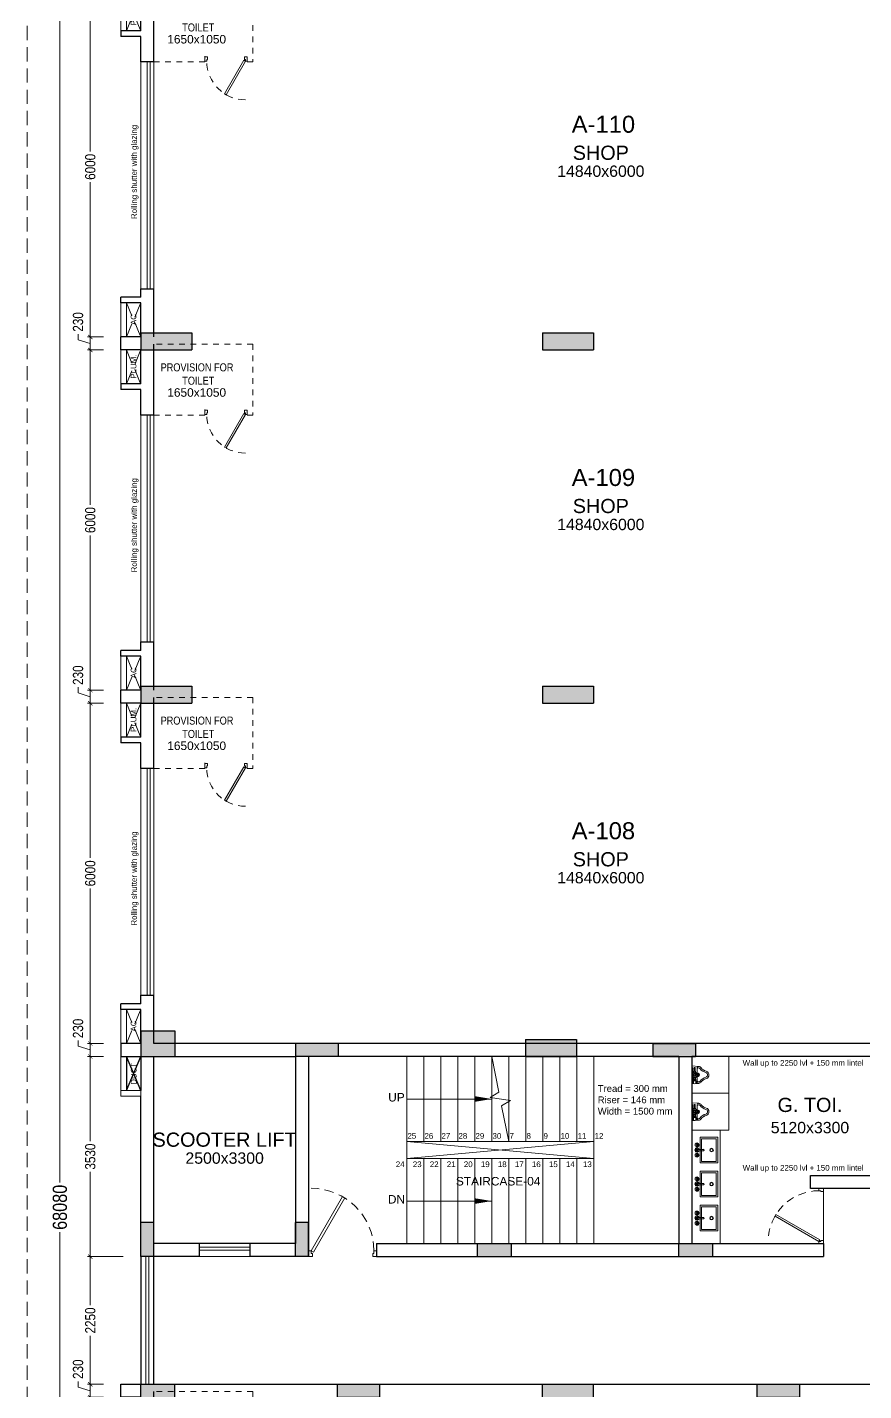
# Model space of a CAD drawing. Header units: metres. Extents: x 9819 to 10514, y 4405 to 4599.
# Drawn here: x 10070.45 to 10085.2, y 4549.44 to 4573.49 of the extents above; entities that cross this region are included whole.
import ezdxf
from ezdxf.enums import TextEntityAlignment as Align

# ---------------------------------------------------------------- set-up
doc = ezdxf.new("R2010")
doc.units = ezdxf.units.M
doc.header["$MEASUREMENT"] = 0
doc.header["$PDMODE"] = 35
doc.header["$PDSIZE"] = 0.3
doc.linetypes.add('DASHED2', pattern=[0.375, 0.25, -0.125])
doc.linetypes.add('HIDDEN', pattern=[0.375, 0.25, -0.125])
doc.layers.add('A_COL. NO', color=4, linetype='Continuous')
doc.layers.add('STRU. COL.', color=1, linetype='Continuous')
for name, color, linetype, lineweight in [('A_DOOR-WIN', 23, 'Continuous', 9), ('A_DOTTED', 8, 'HIDDEN', 0), ('A_EXT DIM', 7, 'Continuous', 5), ('A_GLAZE', 140, 'Continuous', 5), ('A_LEDGE', 252, 'Continuous', 15), ('A_MISC', 8, 'Continuous', 20), ('A_PLUMBING FIXTURES', 8, 'Continuous', 15), ('A_SHOP NO.', 113, 'Continuous', 5), ('A_SILL 0.09', 9, 'Continuous', 9), ('A_STAIRS', 21, 'Continuous', 9), ('A_TEXT', 7, 'Continuous', 5), ('A_WALL', 7, 'Continuous', 30), ('A_Wall Hatch', 8, 'Continuous', 5), ('Doorline', 251, 'DASHED2', 13)]:
    doc.layers.add(name, color=color, linetype=linetype, lineweight=lineweight)
doc.layers.get('A_COL. NO').off()
doc.styles.add('A', font='ARIALN.TTF')
doc.styles.get("Standard").update_dxf_attribs({"font": 'arial.ttf'})
doc.dimstyles.new('DIM IN MM', dxfattribs={"dimtxt": 0.18, "dimasz": 0.075, "dimexe": 0.05, "dimexo": 0.05, "dimgap": 0.05, "dimtad": 0, "dimdec": 0, "dimlfac": 1000, "dimzin": 3, "dimdsep": 46, "dimtxsty": 'A', "dimblk1": 'ARCHTICK', "dimblk2": 'ARCHTICK', "dimsah": 1, "dimcen": 0, "dimclrd": 256, "dimclre": 256, "dimclrt": 256, "dimadec": 0, "dimazin": 0, "dimtfac": 1, "dimtdec": 0, "dimtofl": 0, "dimtmove": 1, "dimatfit": 3, "dimfxl": 1, "dimtolj": 1, "dimtzin": 0, "dimlwd": -1, "dimlwe": -1, "dimarcsym": 0})
doc.dimstyles.new('DIM IN MM LARGE', dxfattribs={"dimtxt": 0.25, "dimasz": 0.1, "dimexe": 0.05, "dimexo": 0.05, "dimgap": 0.05, "dimtad": 0, "dimdec": 0, "dimlfac": 1000, "dimzin": 3, "dimdsep": 46, "dimtxsty": 'A', "dimblk1": 'ARCHTICK', "dimblk2": 'ARCHTICK', "dimsah": 1, "dimcen": 0, "dimclrd": 256, "dimclre": 256, "dimclrt": 256, "dimadec": 0, "dimazin": 0, "dimtfac": 1, "dimtdec": 0, "dimtofl": 0, "dimtmove": 2, "dimatfit": 3, "dimfxl": 1, "dimtolj": 1, "dimtzin": 0, "dimlwd": -1, "dimlwe": -1, "dimarcsym": 0})

# ---------------------------------------------------------------- blocks, each defined once
blk = doc.blocks.new('_ARCHTICK')
at = {"color": 0, "linetype": 'ByBlock', "const_width": 0.15}
blk.add_lwpolyline([(-0.5, -0.5), (0.5, 0.5)], dxfattribs=at)
blk = doc.blocks.new('D-900')
at = {"layer": 'A_DOOR-WIN'}
for points in [[(0.45, 0.794), (0.035, 0.075), (0.063, 0.059), (0.478, 0.778)], [(0, 0.075), (0, 0), (0.05, 0), (0.05, 0.043), (0.035, 0.043), (0.035, 0.075)], [(0.9, 0.075), (0.9, 0), (0.85, 0), (0.85, 0.043), (0.865, 0.043), (0.865, 0.075)]]:
    blk.add_lwpolyline(points, close=True, dxfattribs=at)
at = {"layer": 'Doorline', "ltscale": 0.5}
blk.add_arc((0.035, 0.075), 0.83, 0, 90, dxfattribs=at)
blk = doc.blocks.new('D 750')
at = {"layer": 'A_DOOR-WIN'}
for points in [[(-0.372, 0.665), (-0.035, 0.075), (-0.063, 0.059), (-0.4, 0.649)], [(-0.75, 0.075), (-0.75, 0), (-0.7, 0), (-0.7, 0.043), (-0.715, 0.043), (-0.715, 0.075)], [(0, 0.075), (0, 0), (-0.05, 0), (-0.05, 0.043), (-0.035, 0.043), (-0.035, 0.075)]]:
    blk.add_lwpolyline(points, close=True, dxfattribs=at)
at = {"layer": 'Doorline', "ltscale": 0.5}
blk.add_arc((-0.035, 0.075), 0.68, 90, 180, dxfattribs=at)
blk = doc.blocks.new('Typical shops 1st')
at = {"layer": 'A_DOOR-WIN'}
for p, q in [((30.095, -1.08), (30.095, -5.08)), ((30.145, -1.08), (30.145, -5.08)), ((0.465, -5.38), (0.465, -1.38)), ((0.515, -5.38), (0.515, -1.38))]:
    blk.add_line(p, q, dxfattribs=at)
at = {"layer": 'A_DOTTED'}
for p, q in [((0.1, -0.83), (0.35, -0.23)), ((0.1, -0.23), (0.35, -0.83)), ((30.51, -0.23), (30.26, -0.83)), ((30.51, -0.83), (30.26, -0.23)), ((0.1, -6.23), (0.35, -5.63)), ((0.1, -5.63), (0.35, -6.23)), ((30.51, -5.63), (30.26, -6.23)), ((30.51, -6.23), (30.26, -5.63))]:
    blk.add_line(p, q, dxfattribs=at)
at = {"layer": 'A_LEDGE'}
for p, q in [((0, -0.83), (0, -0.23)), ((0.1, -0.83), (0.1, -0.23)), ((30.51, -0.83), (30.51, -0.23)), ((30.61, -0.83), (30.61, -0.23)), ((0, -5.63), (0, -6.23)), ((0.1, -5.63), (0.1, -6.23)), ((30.51, -5.63), (30.51, -6.23)), ((30.61, -5.63), (30.61, -6.23))]:
    blk.add_line(p, q, dxfattribs=at)
at = {"layer": 'A_MISC', "linetype": 'DASHED2', "ltscale": 0.23}
for p, q in [((2.33, -0.13), (0.58, -0.13)), ((2.33, -0.13), (2.33, -1.38)), ((1.48, -1.38), (0.58, -1.38)), ((28.28, -6.33), (28.28, -5.08)), ((29.13, -5.08), (30.03, -5.08)), ((28.28, -6.33), (30.03, -6.33))]:
    blk.add_line(p, q, dxfattribs=at)
at = {"layer": 'A_MISC'}
for p, q in [((1.48, -1.28), (1.48, -1.38)), ((2.33, -1.38), (2.23, -1.38)), ((28.28, -5.08), (28.38, -5.08))]:
    blk.add_line(p, q, dxfattribs=at)
at = {"layer": 'A_SILL 0.09'}
for p, q in [((30.03, -5.08), (30.03, -1.08)), ((30.26, -1.08), (30.26, -5.08)), ((0.35, -5.38), (0.35, -1.38)), ((0.58, -1.38), (0.58, -5.38))]:
    blk.add_line(p, q, dxfattribs=at)
at = {"layer": 'A_WALL'}
for p, q in [((0, -0.23), (0, 0)), ((30.61, 0), (30.61, -0.23)), ((0.35, -0.23), (0, -0.23)), ((0.35, -0.83), (0.35, -0.23)), ((0.58, -1.38), (0.58, -0.13)), ((30.03, -0.23), (30.03, -1.08)), ((30.26, -0.23), (30.61, -0.23)), ((30.26, -0.23), (30.26, -0.83)), ((0.35, -0.83), (0, -0.83)), ((0, -0.83), (0, -0.93)), ((0.35, -0.93), (0, -0.93)), ((0.35, -1.38), (0.35, -0.93)), ((30.26, -0.83), (30.61, -0.83)), ((30.26, -0.93), (30.61, -0.93)), ((30.26, -0.93), (30.26, -1.08)), ((30.61, -0.83), (30.61, -0.93)), ((30.26, -1.08), (30.03, -1.08)), ((0.58, -1.38), (0.35, -1.38)), ((30.03, -5.08), (30.03, -6.33)), ((30.03, -5.08), (30.26, -5.08)), ((30.26, -5.08), (30.26, -5.53)), ((0.35, -5.53), (0, -5.53)), ((0, -5.63), (0, -5.53)), ((0.35, -5.53), (0.35, -5.38)), ((0.35, -5.38), (0.58, -5.38)), ((0.58, -6.23), (0.58, -5.38)), ((30.26, -5.53), (30.61, -5.53)), ((30.61, -5.63), (30.61, -5.53)), ((0.35, -5.63), (0, -5.63)), ((0.35, -6.23), (0.35, -5.63)), ((30.26, -5.63), (30.26, -6.23)), ((30.26, -5.63), (30.61, -5.63)), ((0.35, -6.23), (0, -6.23)), ((30.26, -6.23), (30.61, -6.23))]:
    blk.add_line(p, q, dxfattribs=at)
at = {"layer": 'A_MISC', "xscale": -1, "rotation": 180}
blk.add_blockref('D 750', (2.23, -1.293), dxfattribs=at)
at = {"layer": 'A_MISC', "xscale": -1}
blk.add_blockref('D 750', (28.38, -5.167), dxfattribs=at)
at = {"char_height": 0.1411, "width": 1.97366, "attachment_point": 1, "style": 'A'}
for insert in [(0.356, -0.466), (28.239, -5.39)]:
    blk.add_mtext('\\pxqc;PROVISION FOR\\P TOILET ', dxfattribs=dict(at, insert=insert))
at = {"layer": 'A_TEXT'}
for s, p in [('PLUM.', (0.274, -0.523)), ('AC', (30.436, -0.531)), ('Rolling shutter with glazing', (30.399, -3.053)), ('Rolling shutter with glazing', (0.282, -3.321)), ('PLUM.', (30.434, -5.936)), ('AC', (0.274, -5.923))]:
    blk.add_text(s, height=0.1, rotation=90, dxfattribs=at).set_placement(p, align=Align.CENTER)
for s, height, p in [('1650x1050', 0.15, (1.337, -1.055)), ('SHOP', 0.25, (8.463, -3.107)), ('SHOP', 0.25, (23.185, -3.106)), ('14840x6000', 0.2, (8.463, -3.407)), ('14840x6000', 0.2, (23.168, -3.406)), ('1650x1050', 0.15, (29.219, -5.979))]:
    blk.add_text(s, height=height, dxfattribs=at).set_placement(p, align=Align.CENTER)
blk = doc.blocks.new('*D565')
at = {"layer": 'A_EXT DIM', "transparency": 16777216}
for p, q in [((10071.797, 4574.024), (10071.516, 4574.024)), ((10071.566, 4574.024), (10071.566, 4571.295)), ((10071.566, 4568.024), (10071.566, 4570.754)), ((10071.797, 4568.024), (10071.516, 4568.024))]:
    blk.add_line(p, q, dxfattribs=at)
at = {"layer": 'Defpoints', "color": 0, "transparency": 16777216}
for p in [(10071.847, 4574.024), (10071.566, 4568.024), (10071.847, 4568.024)]:
    blk.add_point(p, dxfattribs=at)
at = {"layer": 'A_EXT DIM', "transparency": 16777216, "xscale": 0.075, "yscale": 0.075, "zscale": 0.075}
for p, rotation in [((10071.566, 4574.024), 90), ((10071.566, 4568.024), 270)]:
    blk.add_blockref('_ARCHTICK', p, dxfattribs=dict(at, rotation=rotation))
at = {"layer": 'A_EXT DIM', "transparency": 16777216, "insert": (10071.566, 4571.024), "char_height": 0.18, "attachment_point": 5, "rotation": 90, "style": 'A'}
blk.add_mtext('\\A1;6000', dxfattribs=at)
blk = doc.blocks.new('*D566')
at = {"layer": 'A_EXT DIM', "transparency": 16777216}
for p, q in [((10071.35, 4567.975), (10071.35, 4568.075)), ((10071.797, 4568.024), (10071.516, 4568.024)), ((10071.566, 4568.024), (10071.566, 4567.794)), ((10071.566, 4567.909), (10071.35, 4567.975)), ((10071.797, 4567.794), (10071.516, 4567.794))]:
    blk.add_line(p, q, dxfattribs=at)
at = {"layer": 'Defpoints', "color": 0, "transparency": 16777216}
for p in [(10071.847, 4568.024), (10071.566, 4567.794), (10071.847, 4567.794)]:
    blk.add_point(p, dxfattribs=at)
at = {"layer": 'A_EXT DIM', "transparency": 16777216, "xscale": 0.075, "yscale": 0.075, "zscale": 0.075}
for p, rotation in [((10071.566, 4568.024), 90), ((10071.566, 4567.794), 270)]:
    blk.add_blockref('_ARCHTICK', p, dxfattribs=dict(at, rotation=rotation))
at = {"layer": 'A_EXT DIM', "transparency": 16777216, "insert": (10071.35, 4568.289), "char_height": 0.18, "attachment_point": 5, "rotation": 90, "style": 'A'}
blk.add_mtext('\\A1;230', dxfattribs=at)
blk = doc.blocks.new('*D567')
at = {"layer": 'A_EXT DIM', "transparency": 16777216}
for p, q in [((10071.797, 4567.794), (10071.516, 4567.794)), ((10071.566, 4567.794), (10071.566, 4565.065)), ((10071.566, 4561.794), (10071.566, 4564.524)), ((10071.797, 4561.794), (10071.516, 4561.794))]:
    blk.add_line(p, q, dxfattribs=at)
at = {"layer": 'Defpoints', "color": 0, "transparency": 16777216}
for p in [(10071.847, 4567.794), (10071.566, 4561.794), (10071.847, 4561.794)]:
    blk.add_point(p, dxfattribs=at)
at = {"layer": 'A_EXT DIM', "transparency": 16777216, "xscale": 0.075, "yscale": 0.075, "zscale": 0.075}
for p, rotation in [((10071.566, 4567.794), 90), ((10071.566, 4561.794), 270)]:
    blk.add_blockref('_ARCHTICK', p, dxfattribs=dict(at, rotation=rotation))
at = {"layer": 'A_EXT DIM', "transparency": 16777216, "insert": (10071.566, 4564.794), "char_height": 0.18, "attachment_point": 5, "rotation": 90, "style": 'A'}
blk.add_mtext('\\A1;6000', dxfattribs=at)
blk = doc.blocks.new('*D568')
at = {"layer": 'A_EXT DIM', "transparency": 16777216}
for p, q in [((10071.35, 4561.745), (10071.35, 4561.845)), ((10071.797, 4561.794), (10071.516, 4561.794)), ((10071.566, 4561.794), (10071.566, 4561.564)), ((10071.566, 4561.679), (10071.35, 4561.745)), ((10071.797, 4561.564), (10071.516, 4561.564))]:
    blk.add_line(p, q, dxfattribs=at)
at = {"layer": 'Defpoints', "color": 0, "transparency": 16777216}
for p in [(10071.847, 4561.794), (10071.566, 4561.564), (10071.847, 4561.564)]:
    blk.add_point(p, dxfattribs=at)
at = {"layer": 'A_EXT DIM', "transparency": 16777216, "xscale": 0.075, "yscale": 0.075, "zscale": 0.075}
for p, rotation in [((10071.566, 4561.794), 90), ((10071.566, 4561.564), 270)]:
    blk.add_blockref('_ARCHTICK', p, dxfattribs=dict(at, rotation=rotation))
at = {"layer": 'A_EXT DIM', "transparency": 16777216, "insert": (10071.35, 4562.059), "char_height": 0.18, "attachment_point": 5, "rotation": 90, "style": 'A'}
blk.add_mtext('\\A1;230', dxfattribs=at)
blk = doc.blocks.new('*D569')
at = {"layer": 'A_EXT DIM', "transparency": 16777216}
for p, q in [((10071.797, 4561.564), (10071.516, 4561.564)), ((10071.566, 4561.564), (10071.566, 4558.835)), ((10071.566, 4555.564), (10071.566, 4558.294)), ((10071.797, 4555.564), (10071.516, 4555.564))]:
    blk.add_line(p, q, dxfattribs=at)
at = {"layer": 'Defpoints', "color": 0, "transparency": 16777216}
for p in [(10071.847, 4561.564), (10071.566, 4555.564), (10071.847, 4555.564)]:
    blk.add_point(p, dxfattribs=at)
at = {"layer": 'A_EXT DIM', "transparency": 16777216, "xscale": 0.075, "yscale": 0.075, "zscale": 0.075}
for p, rotation in [((10071.566, 4561.564), 90), ((10071.566, 4555.564), 270)]:
    blk.add_blockref('_ARCHTICK', p, dxfattribs=dict(at, rotation=rotation))
at = {"layer": 'A_EXT DIM', "transparency": 16777216, "insert": (10071.566, 4558.564), "char_height": 0.18, "attachment_point": 5, "rotation": 90, "style": 'A'}
blk.add_mtext('\\A1;6000', dxfattribs=at)
blk = doc.blocks.new('*D570')
at = {"layer": 'A_EXT DIM', "transparency": 16777216}
for p, q in [((10071.35, 4555.515), (10071.35, 4555.615)), ((10071.797, 4555.564), (10071.516, 4555.564)), ((10071.566, 4555.564), (10071.566, 4555.334)), ((10071.566, 4555.449), (10071.35, 4555.515)), ((10071.797, 4555.334), (10071.516, 4555.334))]:
    blk.add_line(p, q, dxfattribs=at)
at = {"layer": 'Defpoints', "color": 0, "transparency": 16777216}
for p in [(10071.847, 4555.564), (10071.566, 4555.334), (10071.847, 4555.334)]:
    blk.add_point(p, dxfattribs=at)
at = {"layer": 'A_EXT DIM', "transparency": 16777216, "xscale": 0.075, "yscale": 0.075, "zscale": 0.075}
for p, rotation in [((10071.566, 4555.564), 90), ((10071.566, 4555.334), 270)]:
    blk.add_blockref('_ARCHTICK', p, dxfattribs=dict(at, rotation=rotation))
at = {"layer": 'A_EXT DIM', "transparency": 16777216, "insert": (10071.35, 4555.829), "char_height": 0.18, "attachment_point": 5, "rotation": 90, "style": 'A'}
blk.add_mtext('\\A1;230', dxfattribs=at)
blk = doc.blocks.new('*D571')
at = {"layer": 'A_EXT DIM', "transparency": 16777216}
for p, q in [((10071.797, 4555.334), (10071.516, 4555.334)), ((10071.566, 4555.334), (10071.566, 4553.84)), ((10071.566, 4551.804), (10071.566, 4553.299)), ((10072.147, 4551.804), (10071.516, 4551.804))]:
    blk.add_line(p, q, dxfattribs=at)
at = {"layer": 'Defpoints', "color": 0, "transparency": 16777216}
for p in [(10071.847, 4555.334), (10071.566, 4551.804), (10072.197, 4551.804)]:
    blk.add_point(p, dxfattribs=at)
at = {"layer": 'A_EXT DIM', "transparency": 16777216, "xscale": 0.075, "yscale": 0.075, "zscale": 0.075}
for p, rotation in [((10071.566, 4555.334), 90), ((10071.566, 4551.804), 270)]:
    blk.add_blockref('_ARCHTICK', p, dxfattribs=dict(at, rotation=rotation))
at = {"layer": 'A_EXT DIM', "transparency": 16777216, "insert": (10071.566, 4553.569), "char_height": 0.18, "attachment_point": 5, "rotation": 90, "style": 'A'}
blk.add_mtext('\\A1;3530', dxfattribs=at)
blk = doc.blocks.new('*D601')
at = {"layer": 'A_EXT DIM', "transparency": 16777216}
for p, q in [((10072.147, 4551.804), (10071.516, 4551.804)), ((10071.566, 4551.804), (10071.566, 4550.951)), ((10071.566, 4549.554), (10071.566, 4550.408)), ((10071.797, 4549.554), (10071.516, 4549.554))]:
    blk.add_line(p, q, dxfattribs=at)
at = {"layer": 'Defpoints', "color": 0, "transparency": 16777216}
for p in [(10072.197, 4551.804), (10071.566, 4549.554), (10071.847, 4549.554)]:
    blk.add_point(p, dxfattribs=at)
at = {"layer": 'A_EXT DIM', "transparency": 16777216, "xscale": 0.075, "yscale": 0.075, "zscale": 0.075}
for p, rotation in [((10071.566, 4551.804), 90), ((10071.566, 4549.554), 270)]:
    blk.add_blockref('_ARCHTICK', p, dxfattribs=dict(at, rotation=rotation))
at = {"layer": 'A_EXT DIM', "transparency": 16777216, "insert": (10071.566, 4550.679), "char_height": 0.18, "attachment_point": 5, "rotation": 90, "style": 'A'}
blk.add_mtext('\\A1;2250', dxfattribs=at)
blk = doc.blocks.new('*D602')
at = {"layer": 'A_EXT DIM', "transparency": 16777216}
for p, q in [((10071.35, 4549.505), (10071.35, 4549.605)), ((10071.566, 4549.439), (10071.35, 4549.505)), ((10071.797, 4549.554), (10071.516, 4549.554)), ((10071.566, 4549.554), (10071.566, 4549.324)), ((10071.797, 4549.324), (10071.516, 4549.324))]:
    blk.add_line(p, q, dxfattribs=at)
at = {"layer": 'Defpoints', "color": 0, "transparency": 16777216}
for p in [(10071.847, 4549.554), (10071.566, 4549.324), (10071.847, 4549.324)]:
    blk.add_point(p, dxfattribs=at)
at = {"layer": 'A_EXT DIM', "transparency": 16777216, "xscale": 0.075, "yscale": 0.075, "zscale": 0.075}
for p, rotation in [((10071.566, 4549.554), 90), ((10071.566, 4549.324), 270)]:
    blk.add_blockref('_ARCHTICK', p, dxfattribs=dict(at, rotation=rotation))
at = {"layer": 'A_EXT DIM', "transparency": 16777216, "insert": (10071.35, 4549.819), "char_height": 0.18, "attachment_point": 5, "rotation": 90, "style": 'A'}
blk.add_mtext('\\A1;230', dxfattribs=at)
blk = doc.blocks.new('*D660')
at = {"layer": 'A_EXT DIM', "transparency": 16777216}
for p, q in [((10071.516, 4586.714), (10070.98, 4586.714)), ((10071.03, 4586.714), (10071.03, 4553.11)), ((10071.03, 4518.634), (10071.03, 4552.238)), ((10071.516, 4518.634), (10070.98, 4518.634))]:
    blk.add_line(p, q, dxfattribs=at)
at = {"layer": 'Defpoints', "color": 0, "transparency": 16777216}
for p in [(10071.566, 4586.714), (10071.03, 4518.634), (10071.566, 4518.634)]:
    blk.add_point(p, dxfattribs=at)
at = {"layer": 'A_EXT DIM', "transparency": 16777216, "xscale": 0.1, "yscale": 0.1, "zscale": 0.1}
for p, rotation in [((10071.03, 4586.714), 90), ((10071.03, 4518.634), 270)]:
    blk.add_blockref('_ARCHTICK', p, dxfattribs=dict(at, rotation=rotation))
at = {"layer": 'A_EXT DIM', "transparency": 16777216, "insert": (10071.03, 4552.674), "char_height": 0.25, "attachment_point": 5, "rotation": 90, "style": 'A'}
blk.add_mtext('\\A1;68080', dxfattribs=at)
blk = doc.blocks.new('6P-BAMBI-flat-18')
at = {"ltscale": 0.5}
for p, q in [((0, 0.143), (0, 0.159)), ((0, 0.159), (0.123, 0.149)), ((0, 0.143), (0, 0.117)), ((0, -0.159), (0, 0.117)), ((0.006, 0.147), (0.023, 0.147)), ((0.006, 0.147), (0.006, 0.113)), ((0.006, 0.113), (0.023, 0.113)), ((0.008, 0.13), (0.021, 0.13)), ((0.014, 0.113), (0.014, 0.059)), ((0.023, 0.15), (0.023, 0.11)), ((0.023, 0.15), (0.025, 0.15)), ((0.023, 0.11), (0.028, 0.11)), ((0.025, 0.15), (0.025, 0.11)), ((0.071, 0.088), (0.026, 0.088)), ((0.026, 0.074), (0.026, 0.088)), ((0.071, 0.074), (0.026, 0.074)), ((0.026, 0.05), (0.026, 0.041)), ((0.026, 0.05), (0.07, 0.05)), ((0.028, 0.12), (0.028, 0.103)), ((0.028, 0.088), (0.028, 0.103)), ((0.028, 0.103), (0.069, 0.103)), ((0.033, 0.05), (0.033, 0.074)), ((0.048, 0.076), (0.048, 0.086)), ((0.064, 0.05), (0.064, 0.074)), ((0.068, 0.088), (0.068, 0.103)), ((0.069, 0.12), (0.069, 0.103)), ((0.069, 0.11), (0.08, 0.11)), ((0.07, 0.05), (0.07, 0.041)), ((0.071, 0.15), (0.08, 0.15)), ((0.071, 0.15), (0.071, 0.11)), ((0.071, 0.074), (0.071, 0.088)), ((0.08, 0.15), (0.08, 0.11)), ((0.086, 0.148), (0.08, 0.149)), ((0.08, 0.147), (0.09, 0.147)), ((0.08, 0.113), (0.09, 0.113)), ((0.082, 0.13), (0.088, 0.13)), ((0.09, 0.147), (0.09, 0.113)), ((0.09, 0.021), (0.09, 0.116)), ((0, -0.159), (0.123, -0.149)), ((0.014, -0.115), (0.014, -0.059)), ((0.027, -0.042), (0.027, -0.045)), ((0.037, -0.045), (0.027, -0.045)), ((0.033, -0.045), (0.033, -0.063)), ((0.033, -0.063), (0.035, -0.065)), ((0.063, -0.063), (0.033, -0.063)), ((0.061, -0.065), (0.035, -0.065)), ((0.039, -0.126), (0.041, -0.069)), ((0.039, -0.126), (0.041, -0.128)), ((0.039, -0.126), (0.057, -0.126)), ((0.041, -0.069), (0.055, -0.069)), ((0.041, -0.128), (0.055, -0.128)), ((0.057, -0.126), (0.055, -0.069)), ((0.057, -0.126), (0.055, -0.128)), ((0.059, -0.045), (0.069, -0.045)), ((0.063, -0.063), (0.061, -0.065)), ((0.063, -0.045), (0.063, -0.063)), ((0.069, -0.042), (0.069, -0.045)), ((0.09, -0.116), (0.09, -0.021))]:
    blk.add_line(p, q, dxfattribs=at)
blk.add_lwpolyline([(0.032, -0.009), (0.048, -0.018), (0.064, -0.009), (0.064, 0.009), (0.048, 0.018), (0.032, 0.009)], close=True)
for centre, radius in [((0.048, 0), 0.0469), ((0.048, 0), 0.03), ((0.048, 0), 0.029), ((0.048, 0), 0.019), ((0.048, 0), 0.016), ((0.105, 0.018), 0.004), ((0.105, 0), 0.004), ((0.118, 0.013), 0.004), ((0.123, 0), 0.004), ((0.105, -0.018), 0.004), ((0.118, -0.013), 0.004)]:
    blk.add_circle(centre, radius, dxfattribs=at)
for centre, radius, start, end in [((0.028, 0.138), 0.0223, 157.5879, 202.4121), ((0.028, 0.121), 0.0223, 157.5879, 202.4121), ((0.028, 0.059), 0.014, 180, 261.7868), ((0.001, 0.138), 0.0223, 337.5879, 22.4121), ((0.001, 0.121), 0.0223, 337.5879, 22.4121), ((0.048, 0.103), 0.0519, 63.7158, 116.2842), ((0.037, 0.059), 0.0295, 67.5879, 112.4121), ((0.037, 0.103), 0.0295, 247.5879, 292.4121), ((0.043, 0.02), 0.0304, 97.8129, 124.2621), ((0.059, 0.059), 0.0295, 67.5879, 112.4121), ((0.059, 0.103), 0.0295, 247.5879, 292.4121), ((0.053, 0.02), 0.0304, 55.7379, 82.1871), ((0.102, 0.138), 0.0223, 157.5879, 202.4121), ((0.102, 0.121), 0.0223, 157.5879, 202.4121), ((0.159, 0.11), 0.0773, 171.3259, 171.3813), ((0.068, 0.138), 0.0223, 337.5879, 22.4121), ((0.068, 0.121), 0.0223, 337.5879, 22.4121), ((0.124, 0.115), 0.0341, 91.4853, 177.6343), ((0.1, 0.119), 0.0185, 116.9779, 124.4727), ((0.119, 0.095), 0.0293, 29.0945, 168.479), ((0.105, 0), 0.03, 240, 120), ((0.105, 0), 0.025, 233.1301, 126.8699), ((0.092, 0.013), 0.004, 295.9057, 96.1735), ((0.118, 0.095), 0.0538, 31.6584, 84.8116), ((0.295, 0.223), 0.189, 217.0065, 254.7999), ((0.297, 0.227), 0.168, 217.9141, 254.9362), ((0.232, 0), 0.043, 0, 71.887), ((0.232, 0), 0.068, 0, 71.887), ((0.028, -0.059), 0.014, 94.096, 180), ((0.022, -0.115), 0.008, 180, 270), ((0.038, -0.018), 0.0275, 247.5879, 267.8858), ((0.046, -0.064), 0.00754, 193.7683, 230.2425), ((0.05, -0.064), 0.00754, 309.7575, 346.2317), ((0.059, -0.018), 0.0275, 272.1142, 292.4121), ((0.119, -0.095), 0.0293, 191.521, 330.9055), ((0.124, -0.115), 0.0341, 182.3657, 268.5147), ((0.092, -0.013), 0.004, 263.8265, 64.0943), ((0.118, -0.095), 0.0538, 275.1884, 328.3416), ((0.295, -0.223), 0.189, 105.2001, 142.9935), ((0.297, -0.227), 0.168, 105.0638, 142.0859), ((0.232, 0), 0.043, 288.113, 0), ((0.232, 0), 0.068, 288.113, 0)]:
    blk.add_arc(centre, radius, start, end, dxfattribs=at)
blk = doc.blocks.new('S7-flat-32')
at = {"ltscale": 0.5}
for p, q in [((5388.851, -19005.32), (5388.851, -19004.87)), ((5388.851, -19004.87), (5389.16, -19004.87)), ((5388.851, -19005.32), (5388.851, -19004.87)), ((5388.851, -19004.87), (5389.16, -19004.87)), ((5388.876, -19005.295), (5388.876, -19004.895)), ((5388.876, -19004.895), (5389.135, -19004.895)), ((5388.876, -19005.295), (5388.876, -19004.895)), ((5388.876, -19004.895), (5389.135, -19004.895)), ((5389.135, -19004.895), (5389.135, -19005.295)), ((5389.135, -19004.895), (5389.135, -19005.295)), ((5389.16, -19004.87), (5389.16, -19005.32)), ((5389.16, -19004.87), (5389.16, -19005.32)), ((5389.212, -19004.993), (5389.212, -19004.986)), ((5389.212, -19004.993), (5389.212, -19004.986)), ((5389.218, -19004.992), (5389.218, -19004.986)), ((5389.218, -19004.992), (5389.218, -19004.986)), ((5389.194, -19005.083), (5389.103, -19005.083)), ((5389.194, -19005.083), (5389.103, -19005.083)), ((5389.103, -19005.108), (5389.194, -19005.108)), ((5389.103, -19005.108), (5389.194, -19005.108)), ((5389.203, -19005.001), (5389.196, -19005.001)), ((5389.203, -19005.001), (5389.196, -19005.001)), ((5389.203, -19005.008), (5389.196, -19005.008)), ((5389.203, -19005.008), (5389.196, -19005.008)), ((5389.203, -19005.183), (5389.196, -19005.183)), ((5389.203, -19005.183), (5389.196, -19005.183)), ((5389.203, -19005.189), (5389.196, -19005.189)), ((5389.203, -19005.189), (5389.196, -19005.189)), ((5389.212, -19005.017), (5389.212, -19005.023)), ((5389.212, -19005.017), (5389.212, -19005.023)), ((5389.212, -19005.174), (5389.212, -19005.167)), ((5389.212, -19005.174), (5389.212, -19005.167)), ((5389.212, -19005.198), (5389.212, -19005.205)), ((5389.212, -19005.198), (5389.212, -19005.205)), ((5389.218, -19005.016), (5389.218, -19005.023)), ((5389.218, -19005.016), (5389.218, -19005.023)), ((5389.218, -19005.174), (5389.218, -19005.167)), ((5389.218, -19005.174), (5389.218, -19005.167)), ((5389.218, -19005.198), (5389.218, -19005.205)), ((5389.218, -19005.198), (5389.218, -19005.205)), ((5389.16, -19005.32), (5388.851, -19005.32)), ((5389.16, -19005.32), (5388.851, -19005.32)), ((5389.135, -19005.295), (5388.876, -19005.295)), ((5389.135, -19005.295), (5388.876, -19005.295))]:
    blk.add_line(p, q, dxfattribs=at)
for centre, radius in [((5389.215, -19005.005), 0.0344), ((5389.215, -19005.005), 0.0344), ((5389.19, -19005.005), 0.00699), ((5389.19, -19005.005), 0.00699), ((5389.215, -19005.005), 0.0125), ((5389.215, -19005.005), 0.0125), ((5389.215, -19004.98), 0.00699), ((5389.215, -19004.98), 0.00699), ((5388.959, -19005.095), 0.0326), ((5388.959, -19005.095), 0.0326), ((5388.959, -19005.095), 0.025), ((5388.959, -19005.095), 0.025), ((5389.215, -19005.186), 0.0344), ((5389.215, -19005.186), 0.0344), ((5389.19, -19005.186), 0.00699), ((5389.19, -19005.186), 0.00699), ((5389.215, -19005.095), 0.0125), ((5389.215, -19005.095), 0.0125), ((5389.215, -19005.186), 0.0125), ((5389.215, -19005.186), 0.0125), ((5389.215, -19005.03), 0.00699), ((5389.215, -19005.03), 0.00699), ((5389.215, -19005.161), 0.00699), ((5389.215, -19005.161), 0.00699), ((5389.215, -19005.211), 0.00699), ((5389.215, -19005.211), 0.00699)]:
    blk.add_circle(centre, radius, dxfattribs=at)
for centre, radius, start, end in [((5389.215, -19005.005), 0.025, 106.2342, 163.9047), ((5389.215, -19005.005), 0.025, 106.2342, 163.9047), ((5389.103, -19005.095), 0.0125, 90, 270), ((5389.103, -19005.095), 0.0125, 90, 270), ((5389.215, -19005.095), 0.0375, 199.6514, 160.3603), ((5389.215, -19005.095), 0.0375, 199.6514, 160.3603), ((5389.215, -19005.005), 0.025, 196.12, 254.0884), ((5389.215, -19005.005), 0.025, 196.12, 254.0884), ((5389.215, -19005.186), 0.025, 106.4413, 164.0789), ((5389.215, -19005.186), 0.025, 106.4413, 164.0789), ((5389.215, -19005.186), 0.025, 195.2407, 254.2093), ((5389.215, -19005.186), 0.025, 195.2407, 254.2093), ((5389.215, -19005.095), 0.025, 210.3431, 149.7554), ((5389.215, -19005.095), 0.025, 210.3431, 149.7554)]:
    blk.add_arc(centre, radius, start, end, dxfattribs=at)
blk = doc.blocks.new('col')
at = {"linetype": 'Continuous'}
blk.add_hatch(color=256, dxfattribs=at).paths.add_polyline_path([(0, 0), (1, 0), (1, 1), (0, 1), (0, 0)])
at = {"linetype": 'Continuous', "lineweight": 25}
for p, q in [((0, 1), (1, 1)), ((0, 1), (0, 0)), ((1, 1), (1, 0)), ((0, 0), (1, 0))]:
    blk.add_line(p, q, dxfattribs=at)
blk = doc.blocks.new('WING-A REVISEC COL.')
at = {"layer": 'STRU. COL.', "zscale": 0.23}
for p, xscale, yscale in [((5371.299, -8858.516), 0.9, 0.3), ((5378.384, -8858.516), 0.9, 0.3), ((5371.299, -8864.746), 0.9, 0.3), ((5378.384, -8864.746), 0.9, 0.3), ((5371.299, -8870.976), 0.6, 0.45), ((5378.084, -8870.976), 0.9, 0.3), ((5380.329, -8870.976), 0.75, 0.23)]:
    blk.add_blockref('col', p, dxfattribs=dict(at, xscale=xscale, yscale=yscale))
for p, xscale, yscale, rotation in [((5374.029, -8870.746), 0.23, 0.75, 270), ((5371.299, -8874.506), -0.6, 0.23, 270), ((5374.029, -8874.506), -0.6, 0.23, 270), ((5377.237, -8874.276), -0.6, 0.23, 180), ((5380.789, -8874.276), -0.6, 0.23, 180), ((5371.299, -8876.756), -0.6, 0.45, 180), ((5374.767, -8876.756), -0.75, 0.23, 180), ((5378.384, -8876.756), -0.9, 0.3, 180), ((5382.169, -8876.756), -0.75, 0.23, 180)]:
    blk.add_blockref('col', p, dxfattribs=dict(at, xscale=xscale, yscale=yscale, rotation=rotation))

msp = doc.modelspace()

# ---------------------------------------------------------------- linework, layer by layer
at = {"layer": 'A_DOOR-WIN'}
for p, q in [((10074.3843, 4551.9694), (10073.4843, 4551.9694)), ((10074.3843, 4551.9194), (10073.4843, 4551.9194))]:
    msp.add_line(p, q, dxfattribs=at)
at = {"layer": 'A_DOTTED'}
msp.add_lwpolyline([(10070.4543, 4588.7144), (10104.3643, 4588.7144), (10104.3643, 4555.5644), (10116.1643, 4555.5644), (10116.1643, 4588.7144), (10150.0743, 4588.7144), (10150.0743, 4555.5644), (10161.8743, 4555.5644), (10161.8743, 4588.7144), (10195.7843, 4588.7144), (10195.7843, 4516.6344), (10161.8743, 4516.6344), (10161.8743, 4549.3244), (10150.0743, 4549.3244), (10150.0743, 4516.6344), (10116.1643, 4516.6344), (10116.1643, 4549.3244), (10104.3643, 4549.3244), (10104.3643, 4516.6344), (10070.4543, 4516.6344)], close=True, dxfattribs=at)
at = {"layer": 'A_DOTTED', "linetype": 'Continuous'}
for points in [[(10080.4443, 4552.0344), (10080.4443, 4553.5344), (10077.1443, 4553.8344), (10077.1443, 4555.3344)], [(10077.1443, 4552.0344), (10077.1443, 4553.5344), (10080.4443, 4553.8344), (10080.4443, 4555.3344)]]:
    msp.add_lwpolyline(points, dxfattribs=at)
at = {"layer": 'A_GLAZE'}
for p, q in [((10072.5474, 4551.8044), (10072.5474, 4549.5544)), ((10072.5974, 4551.8044), (10072.5974, 4549.5544))]:
    msp.add_line(p, q, dxfattribs=at)
at = {"layer": 'A_LEDGE'}
msp.add_line((10072.1043, 4554.7344), (10072.1043, 4555.3344), dxfattribs=at)
at = {"layer": 'A_PLUMBING FIXTURES'}
msp.add_line((10082.6743, 4554.0344), (10082.6743, 4552.0344), dxfattribs=at)
for points in [[(10082.1743, 4555.3344), (10082.8243, 4555.3344), (10082.8243, 4554.6844), (10082.1743, 4554.6844)], [(10082.1743, 4554.6844), (10082.8243, 4554.6844), (10082.8243, 4554.0344), (10082.1743, 4554.0344)]]:
    msp.add_lwpolyline(points, close=True, dxfattribs=at)
at = {"layer": 'A_SILL 0.09'}
for p, q in [((10084.4943, 4552.0344), (10084.4943, 4553.0044)), ((10072.4543, 4551.8044), (10072.4543, 4549.5544)), ((10072.6843, 4551.8044), (10072.6843, 4549.5544)), ((10074.3843, 4551.8044), (10073.4843, 4551.8044))]:
    msp.add_line(p, q, dxfattribs=at)
at = {"layer": 'A_STAIRS'}
for p, q in [((10077.4443, 4553.8344), (10077.4443, 4555.3344)), ((10077.7443, 4553.8344), (10077.7443, 4555.3344)), ((10078.0443, 4553.8344), (10078.0443, 4555.3344)), ((10078.3443, 4553.8344), (10078.3443, 4555.3344)), ((10079.2443, 4553.8344), (10079.2443, 4555.3344)), ((10079.5443, 4553.8344), (10079.5443, 4555.3344)), ((10079.8443, 4553.8344), (10079.8443, 4555.3344)), ((10080.1443, 4553.8344), (10080.1443, 4555.3344)), ((10077.4443, 4553.5344), (10077.4443, 4552.0344)), ((10077.7443, 4553.5344), (10077.7443, 4552.0344)), ((10078.0443, 4553.5344), (10078.0443, 4552.0344)), ((10078.3443, 4553.5344), (10078.3443, 4552.0344)), ((10078.6443, 4553.5344), (10078.6443, 4552.0344)), ((10078.9443, 4553.5344), (10078.9443, 4552.0344)), ((10079.2443, 4553.5344), (10079.2443, 4552.0344)), ((10079.5443, 4553.5344), (10079.5443, 4552.0344)), ((10079.8443, 4553.5344), (10079.8443, 4552.0344)), ((10080.1443, 4553.5344), (10080.1443, 4552.0344))]:
    msp.add_line(p, q, dxfattribs=at)
at = {"layer": 'A_STAIRS', "linetype": 'Continuous'}
msp.add_lwpolyline([(10078.9443, 4555.3344), (10078.9443, 4553.8344), (10078.8188, 4554.4619), (10078.9749, 4554.5568), (10078.6137, 4554.6121), (10078.7698, 4554.707), (10078.6443, 4555.3344), (10078.6443, 4553.8344)], dxfattribs=at)
at = {"layer": 'A_STAIRS'}
msp.add_lwpolyline([(10077.1443, 4553.8344), (10080.4443, 4553.8344), (10080.4443, 4553.5344), (10077.1443, 4553.5344)], close=True, dxfattribs=at)
at = {"layer": 'A_WALL'}
for p, q in [((10102.1343, 4555.5644), (10072.6843, 4555.5644)), ((10081.9443, 4555.3344), (10075.4143, 4555.3344)), ((10081.9443, 4555.3344), (10081.9443, 4552.0344)), ((10087.2943, 4555.3344), (10082.1743, 4555.3344)), ((10082.1743, 4555.3344), (10082.1743, 4552.0344)), ((10076.6143, 4552.0344), (10081.9443, 4552.0344)), ((10076.6143, 4552.0344), (10076.6143, 4551.8044)), ((10082.1743, 4552.0344), (10084.4943, 4552.0344)), ((10084.4943, 4552.0344), (10084.4943, 4551.8044)), ((10076.6143, 4551.8044), (10084.4943, 4551.8044)), ((10072.1043, 4549.5544), (10102.7143, 4549.5544))]:
    msp.add_line(p, q, dxfattribs=at)
for points in [[(10072.1043, 4555.5644), (10072.1043, 4555.3344), (10072.4543, 4555.3344), (10072.4543, 4554.7344), (10072.2043, 4555.3344), (10072.2043, 4554.7344), (10072.4543, 4555.3344)], [(10075.4143, 4555.3344), (10075.4143, 4551.8044), (10074.3843, 4551.8044), (10074.3843, 4552.0344), (10073.4843, 4552.0344), (10073.4843, 4551.8044), (10072.4543, 4551.8044), (10072.4543, 4554.6344)], [(10073.4843, 4552.0344), (10072.6843, 4552.0344), (10072.6843, 4555.3344), (10075.1843, 4555.3344), (10075.1843, 4552.0344), (10074.3843, 4552.0344)], [(10085.6943, 4553.0044), (10084.2643, 4553.0044), (10084.2643, 4553.2344), (10087.2943, 4553.2344), (10087.2943, 4553.7344), (10087.5243, 4553.7344), (10087.5243, 4553.2344)]]:
    msp.add_lwpolyline(points, dxfattribs=at)
msp.add_lwpolyline([(10072.6843, 4551.8044), (10072.4543, 4551.8044), (10072.4543, 4549.5544), (10072.6843, 4549.5544)], close=True, dxfattribs=at)
at = {"layer": 'A_Wall Hatch'}
msp.add_lwpolyline([(10072.1043, 4554.7344), (10072.1043, 4554.6344), (10072.4543, 4554.6344), (10072.4543, 4554.7344)], close=True, dxfattribs=at)

# ---------------------------------------------------------------- block references
at = {"layer": 'A_COL. NO'}
msp.add_blockref('WING-A REVISEC COL.', (4701.1553, 13426.31), dxfattribs=at)
at = {"layer": 'A_DOOR-WIN', "xscale": 1.333333333270275, "yscale": 1.333333333270275, "zscale": 1.333333333270275}
msp.add_blockref('D-900', (10075.4143, 4551.8044), dxfattribs=at)
at = {"layer": 'A_DOOR-WIN', "xscale": 1.077777777727252, "yscale": 1.077777777727252, "zscale": 1.077777777727252, "rotation": 90}
msp.add_blockref('D-900', (10084.4943, 4552.0344), dxfattribs=at)
at = {"layer": 'A_PLUMBING FIXTURES', "ltscale": 0.5, "xscale": -1}
for name, p, rotation in [('6P-BAMBI-flat-18', (10082.1743, 4555.0094), 180.0006327044504), ('6P-BAMBI-flat-18', (10082.1743, 4554.3594), 180.0006327044504), ('S7-flat-32', (15471.0593, 23558.8986), 0.001265408673765123), ('S7-flat-32', (15471.0593, 23558.2986), 0.001265408673765123), ('S7-flat-32', (15471.0593, 23557.6986), 0.001265408673765123)]:
    msp.add_blockref(name, p, dxfattribs=dict(at, rotation=rotation))
at = {"layer": 'A_Wall Hatch'}
for p in [(10072.1043, 4574.2544), (10072.1043, 4568.0244), (10072.1043, 4561.7944), (10072.1043, 4549.5544)]:
    msp.add_blockref('Typical shops 1st', p, dxfattribs=at)

# ---------------------------------------------------------------- texts
at = {"layer": 'A_SHOP NO.'}
for s, p in [('A-110', (10080.6131, 4571.6255)), ('A-109', (10080.6131, 4565.3955)), ('A-108', (10080.6131, 4559.1655))]:
    msp.add_text(s, height=0.3, dxfattribs=at).set_placement(p, align=Align.CENTER)
at = {"layer": 'A_STAIRS'}
for s, p in [('25', (10077.1572, 4553.8832)), ('26', (10077.4572, 4553.8832)), ('27', (10077.7572, 4553.8832)), ('28', (10078.0572, 4553.8832)), ('29', (10078.3572, 4553.8832)), ('30', (10078.6572, 4553.8832)), ('7', (10078.9572, 4553.8832)), ('8', (10079.2572, 4553.8832)), ('9', (10079.5572, 4553.8832)), ('10', (10079.8572, 4553.8832)), ('11', (10080.1572, 4553.8832)), ('12', (10080.4572, 4553.8832))]:
    msp.add_text(s, height=0.1, dxfattribs=at).set_placement(p)
for s, p in [('24', (10077.1072, 4553.3833)), ('23', (10077.4072, 4553.3833)), ('22', (10077.7072, 4553.3833)), ('21', (10078.0072, 4553.3833)), ('20', (10078.3072, 4553.3833)), ('19', (10078.6072, 4553.3833)), ('18', (10078.9072, 4553.3833)), ('17', (10079.2072, 4553.3833)), ('16', (10079.5072, 4553.3833)), ('15', (10079.8072, 4553.3833)), ('14', (10080.1072, 4553.3833)), ('13', (10080.4072, 4553.3833))]:
    msp.add_text(s, height=0.1, dxfattribs=at).set_placement(p, align=Align.RIGHT)
at = {"layer": 'A_TEXT'}
for s, height, p in [('Wall up to 2250 lvl + 150 mm lintel', 0.1, (10084.1336, 4555.1706)), ('UP', 0.15, (10076.9641, 4554.5404)), ('G. TOI.', 0.25, (10084.2554, 4554.3553)), ('5120x3300', 0.2, (10084.2554, 4553.9803)), ('SCOOTER LIFT', 0.25, (10073.9343, 4553.7425)), ('2500x3300', 0.2, (10073.9343, 4553.4425)), ('Wall up to 2250 lvl + 150 mm lintel', 0.1, (10084.1336, 4553.3206)), ('STAIRCASE-04', 0.15, (10078.7567, 4553.0594)), ('DN', 0.15, (10076.9641, 4552.7404))]:
    msp.add_text(s, height=height, dxfattribs=at).set_placement(p, align=Align.CENTER)
msp.add_text('DUCT', height=0.1, rotation=90, dxfattribs=at).set_placement((10072.3805, 4555.0289), align=Align.CENTER)
at = {"layer": 'A_TEXT', "insert": (10081.3437, 4554.8297), "char_height": 0.12, "width": 1.661733, "attachment_point": 2}
msp.add_mtext('\\pxql;Tread = 300 mm\\PRiser = 146 mm\\PWidth = 1500 mm', dxfattribs=at)

# ---------------------------------------------------------------- dimensions: what is measured, and where the dimension line sits
at = {"layer": 'A_EXT DIM'}
for base, p1, p2, dimstyle, picture, middle in [((10071.0304, 4518.6344), (10071.5664, 4586.7144), (10071.5664, 4518.6344), 'DIM IN MM LARGE', '*D660', (10071.0304, 4552.6744)), ((10071.5664, 4568.0244), (10071.8467, 4574.0244), (10071.8467, 4568.0244), 'DIM IN MM', '*D565', (10071.5664, 4571.0244)), ((10071.5664, 4567.7944), (10071.8467, 4568.0244), (10071.8467, 4567.7944), 'DIM IN MM', '*D566', (10071.3495, 4568.1245)), ((10071.5664, 4561.7944), (10071.8467, 4567.7944), (10071.8467, 4561.7944), 'DIM IN MM', '*D567', (10071.5664, 4564.7944)), ((10071.5664, 4561.5644), (10071.8467, 4561.7944), (10071.8467, 4561.5644), 'DIM IN MM', '*D568', (10071.3495, 4561.8945)), ((10071.5664, 4555.5644), (10071.8467, 4561.5644), (10071.8467, 4555.5644), 'DIM IN MM', '*D569', (10071.5664, 4558.5644)), ((10071.5664, 4555.3344), (10071.8467, 4555.5644), (10071.8467, 4555.3344), 'DIM IN MM', '*D570', (10071.3495, 4555.6645)), ((10071.5664, 4551.8044), (10071.8467, 4555.3344), (10072.1967, 4551.8044), 'DIM IN MM', '*D571', (10071.5664, 4553.5694)), ((10071.5664, 4549.5544), (10072.1967, 4551.8044), (10071.8467, 4549.5544), 'DIM IN MM', '*D601', (10071.5664, 4550.6794)), ((10071.5664, 4549.3244), (10071.8467, 4549.5544), (10071.8467, 4549.3244), 'DIM IN MM', '*D602', (10071.3495, 4549.6545))]:
    dim = msp.add_linear_dim(base=base, p1=p1, p2=p2, angle=90, dimstyle=dimstyle, override={"dimpost": '\\X'}, dxfattribs=at)
    dim.commit()
    dim.dimension.update_dxf_attribs({"geometry": picture, "text_midpoint": middle})

# ---------------------------------------------------------------- leaders
at = {"layer": 'A_STAIRS'}
for points in [[(10078.6443, 4554.5844), (10077.1443, 4554.5844)], [(10078.6443, 4552.7844), (10077.1443, 4552.7844)]]:
    msp.add_leader(points, dimstyle='DIM IN MM', override={"dimasz": 0.3, "dimgap": 0.05, "dimtad": 0}, dxfattribs=at)

doc.saveas('drawing.dxf')
